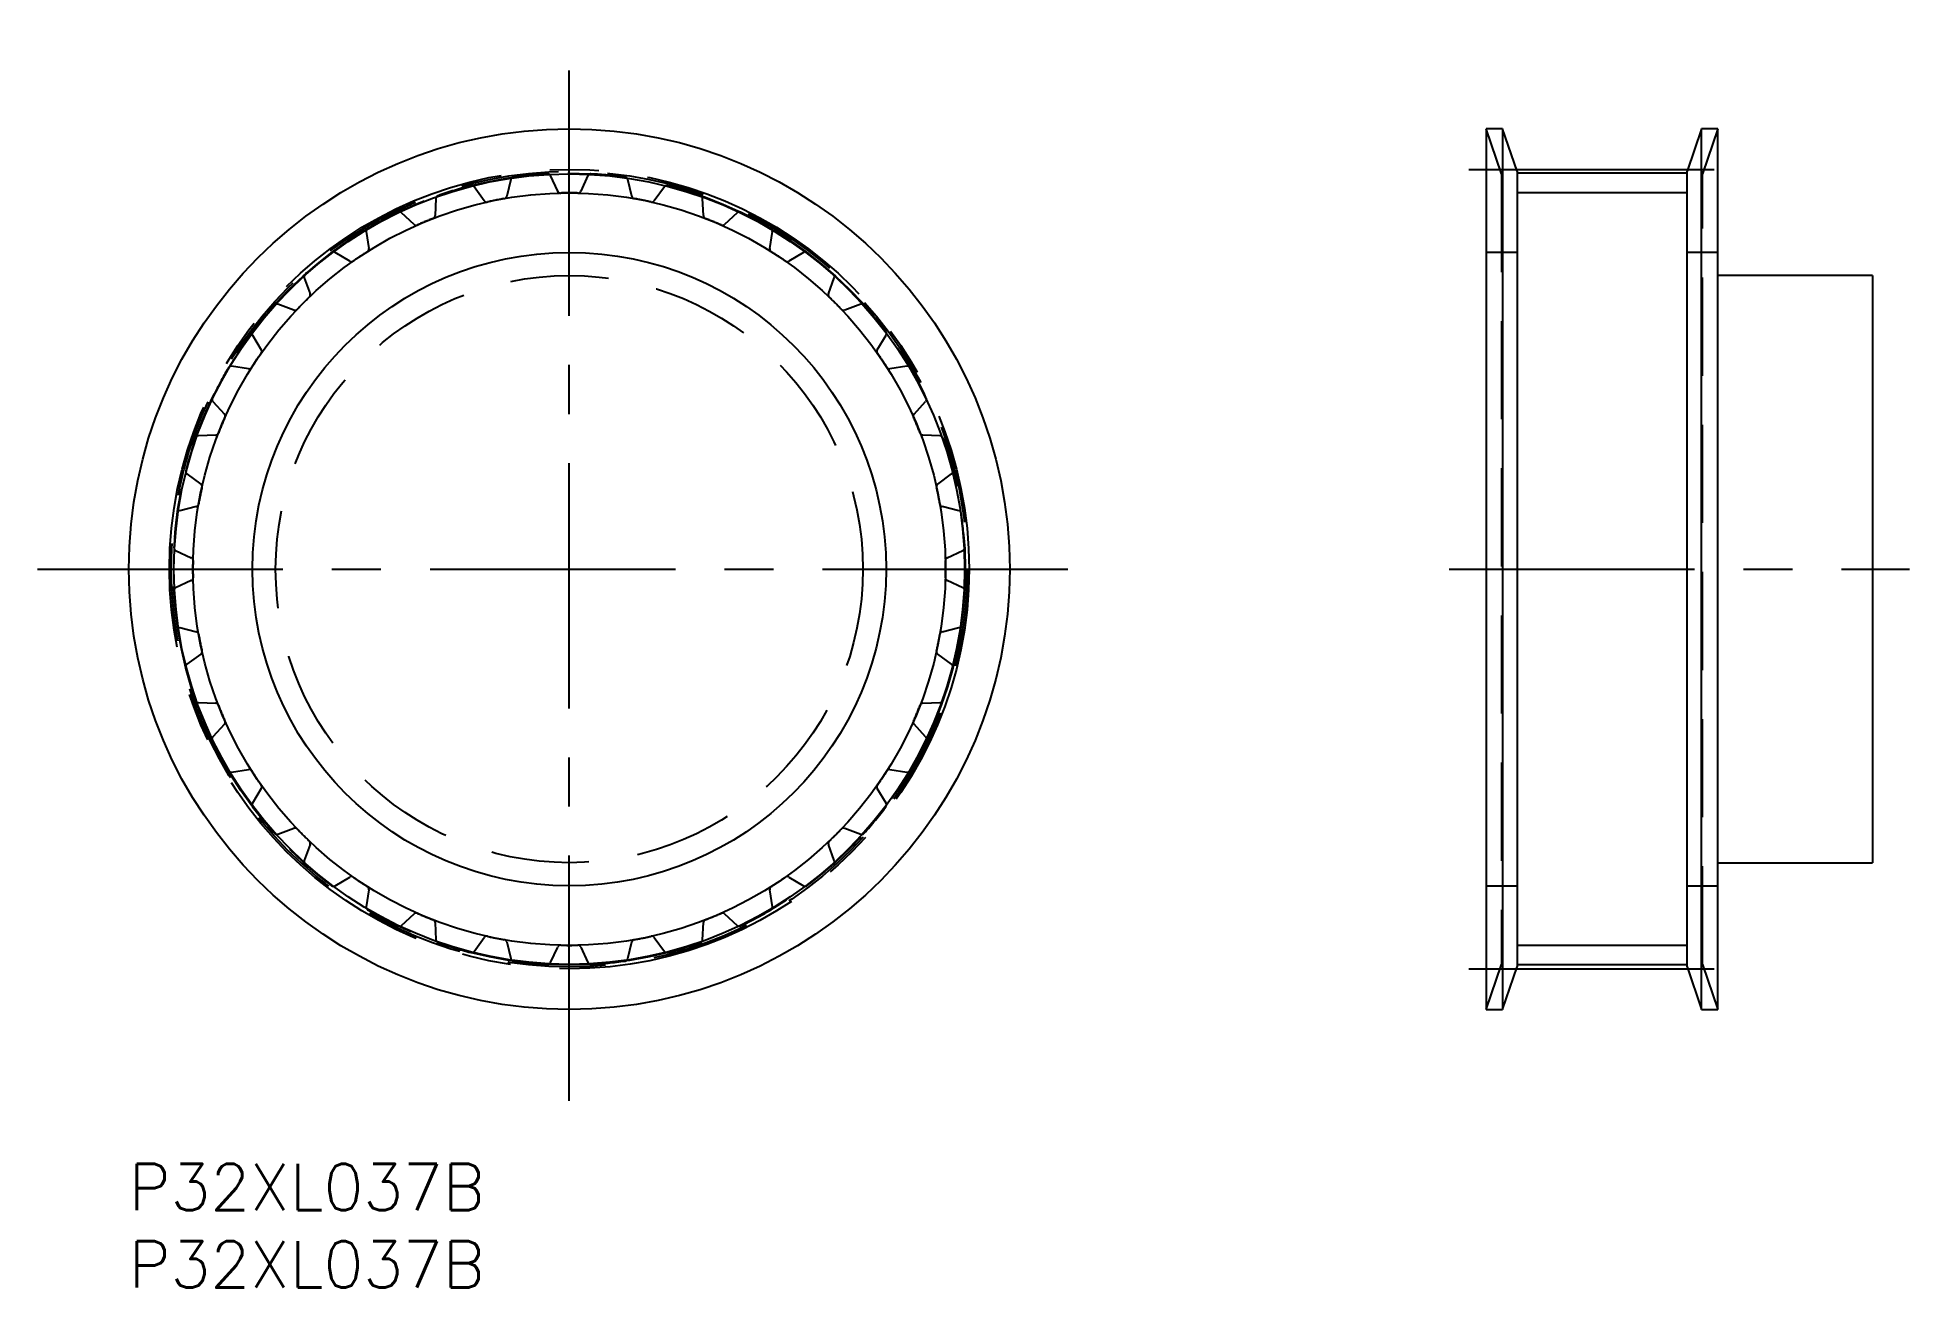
# Model space of a CAD drawing. Extents: x -6 to 115, y -8 to 73.
import ezdxf

# ---------------------------------------------------------------- set-up
doc = ezdxf.new("R2010")
doc.units = 0
doc.header["$LTSCALE"] = 0.5
for name, pattern in [('CENTER', [50.8, 31.75, -6.35, 6.35, -6.35]), ('DASHED', [19.05, 12.7, -6.35]), ('PHANTOM', [63.5, 31.75, -6.35, 6.35, -6.35, 6.35, -6.35])]:
    doc.linetypes.add(name, pattern=pattern)
for name, color, linetype in [('MSM_CENTER', 1, 'CENTER'), ('MSM_CONTINUOUS', 7, 'CONTINUOUS'), ('MSM_DASHED', 4, 'DASHED'), ('MSM_IMAGINARY', 6, 'PHANTOM'), ('MSM_NARROW', 5, 'CONTINUOUS'), ('MSM_PART_NUMBER', 7, 'CONTINUOUS')]:
    doc.layers.add(name, color=color, linetype=linetype)
doc.styles.get("Standard").update_dxf_attribs({"font": 'txt.shx', "height": 3, "bigfont": 'bigfont.shx'})

msp = doc.modelspace()

# ---------------------------------------------------------------- linework, layer by layer
at = {"layer": 'MSM_CENTER'}
for p, q in [((28.5, 4.09), (28.5, 72.91)), ((86.7, 64.37), (103.95, 64.37)), ((-5.91, 38.5), (62.91, 38.5)), ((85.43, 38.5), (115.23, 38.5)), ((86.7, 12.63), (103.95, 12.63))]:
    msp.add_line(p, q, dxfattribs=at)
msp.add_circle((28.5, 38.5), 25.87, dxfattribs=at)
at = {"layer": 'MSM_CONTINUOUS'}
for p, q in [((88.88, 67), (87.83, 67)), ((87.83, 67), (87.83, 10)), ((89.83, 64.25), (88.88, 67)), ((88.88, 67), (88.88, 10)), ((101.77, 67), (100.83, 64.25)), ((102.83, 67), (101.77, 67)), ((101.77, 10), (101.77, 67)), ((102.83, 10), (102.83, 67)), ((89.83, 64.25), (89.83, 12.75)), ((100.83, 12.75), (100.83, 64.25)), ((100.83, 64.12), (89.83, 64.12)), ((112.83, 57.5), (102.83, 57.5)), ((112.83, 57.5), (112.83, 19.5)), ((102.83, 19.5), (112.83, 19.5)), ((88.88, 10), (89.83, 12.75)), ((100.83, 12.88), (89.83, 12.88)), ((100.83, 12.75), (101.77, 10)), ((87.83, 10), (88.88, 10)), ((101.77, 10), (102.83, 10))]:
    msp.add_line(p, q, dxfattribs=at)
for radius in [28.5, 25.58, 20.5]:
    msp.add_circle((28.5, 38.5), radius, dxfattribs=at)
at = {"layer": 'MSM_DASHED'}
for p, q in [((88.83, 64.08), (87.83, 67)), ((102.83, 67), (101.83, 64.08)), ((23, 62.34), (22.34, 63.24)), ((24.72, 63.71), (24.45, 62.63)), ((27.76, 62.96), (27.29, 63.97)), ((29.71, 63.97), (29.24, 62.96)), ((32.55, 62.63), (32.28, 63.71)), ((34.66, 63.24), (34, 62.34)), ((88.83, 64.08), (88.83, 12.92)), ((101.83, 12.92), (101.83, 64.08)), ((19.87, 62.49), (19.82, 61.38)), ((37.18, 61.38), (37.13, 62.49)), ((18.46, 60.81), (17.64, 61.56)), ((39.36, 61.56), (38.54, 60.81)), ((15.36, 60.35), (15.53, 59.25)), ((41.47, 59.25), (41.64, 60.35)), ((14.3, 58.43), (13.35, 59)), ((43.65, 59), (42.7, 58.43)), ((89.83, 59), (87.83, 59)), ((102.83, 59), (100.83, 59)), ((11.35, 57.36), (11.73, 56.32)), ((45.27, 56.32), (45.65, 57.36)), ((10.68, 55.27), (9.64, 55.65)), ((47.36, 55.65), (46.32, 55.27)), ((8, 53.65), (8.57, 52.7)), ((48.43, 52.7), (49, 53.65)), ((7.75, 51.47), (6.65, 51.64)), ((50.35, 51.64), (49.25, 51.47)), ((5.44, 49.36), (6.19, 48.54)), ((50.81, 48.54), (51.56, 49.36)), ((5.62, 47.18), (4.51, 47.13)), ((52.49, 47.13), (51.38, 47.18)), ((3.76, 44.66), (4.66, 44)), ((52.34, 44), (53.24, 44.66)), ((4.37, 42.55), (3.29, 42.28)), ((53.71, 42.28), (52.63, 42.55)), ((3.03, 39.71), (4.04, 39.24)), ((52.96, 39.24), (53.97, 39.71)), ((4.04, 37.76), (3.03, 37.29)), ((53.97, 37.29), (52.96, 37.76)), ((3.29, 34.72), (4.37, 34.45)), ((52.63, 34.45), (53.71, 34.72)), ((4.66, 33), (3.76, 32.34)), ((53.24, 32.34), (52.34, 33)), ((4.51, 29.87), (5.62, 29.82)), ((51.38, 29.82), (52.49, 29.87)), ((6.19, 28.46), (5.44, 27.64)), ((51.56, 27.64), (50.81, 28.46)), ((6.65, 25.36), (7.75, 25.53)), ((49.25, 25.53), (50.35, 25.36)), ((8.57, 24.3), (8, 23.35)), ((49, 23.35), (48.43, 24.3)), ((9.64, 21.35), (10.68, 21.73)), ((11.73, 20.68), (11.35, 19.64)), ((45.65, 19.64), (45.27, 20.68)), ((46.32, 21.73), (47.36, 21.35)), ((13.35, 18), (14.3, 18.57)), ((42.7, 18.57), (43.65, 18)), ((15.53, 17.75), (15.36, 16.65)), ((41.64, 16.65), (41.47, 17.75)), ((87.83, 18), (89.83, 18)), ((100.83, 18), (102.83, 18)), ((17.64, 15.44), (18.46, 16.19)), ((38.54, 16.19), (39.36, 15.44)), ((19.82, 15.62), (19.87, 14.51)), ((22.34, 13.76), (23, 14.66)), ((34, 14.66), (34.66, 13.76)), ((37.13, 14.51), (37.18, 15.62)), ((24.45, 14.37), (24.72, 13.29)), ((27.29, 13.03), (27.76, 14.04)), ((29.24, 14.04), (29.71, 13.03)), ((32.28, 13.29), (32.55, 14.37)), ((87.83, 10), (88.83, 12.92)), ((101.83, 12.92), (102.83, 10))]:
    msp.add_line(p, q, dxfattribs=at)
for radius in [25.75, 19]:
    msp.add_circle((28.5, 38.5), radius, dxfattribs=at)
for centre, radius, start, end in [((28.5, 38.5), 25.62, 104.3876, 109.3624), ((22.18, 63.12), 0.2, 36.25, 104.3876), ((24.91, 63.67), 0.2, 98.1124, 166.25), ((28.5, 38.5), 25.62, 93.1376, 98.1124), ((27.11, 63.88), 0.2, 25, 93.1376), ((29.89, 63.88), 0.2, 86.8624, 155), ((28.5, 38.5), 25.62, 81.8876, 86.8624), ((32.09, 63.67), 0.2, 13.75, 81.8876), ((34.82, 63.12), 0.2, 75.6124, 143.75), ((28.5, 38.5), 25.62, 70.6376, 75.6124), ((20.07, 62.48), 0.2, 109.3624, 177.5), ((23.16, 62.46), 0.2, 216.25, 282.555), ((28.5, 38.5), 24.35, 99.945, 102.555), ((24.26, 62.68), 0.2, 279.9449, 346.25), ((27.94, 63.04), 0.2, 205, 271.305), ((28.5, 38.5), 24.35, 88.695, 91.305), ((29.06, 63.04), 0.2, 268.695, 335), ((32.74, 62.68), 0.2, 193.75, 260.055), ((28.5, 38.5), 24.35, 77.445, 80.055), ((33.84, 62.46), 0.2, 257.445, 323.75), ((36.93, 62.48), 0.2, 2.5, 70.6376), ((28.5, 38.5), 25.62, 115.6376, 120.6124), ((17.5, 61.42), 0.2, 47.5, 115.6376), ((18.59, 60.96), 0.2, 227.5, 293.805), ((28.5, 38.5), 24.35, 111.195, 113.805), ((19.62, 61.39), 0.2, 291.195, 357.5), ((37.38, 61.39), 0.2, 182.5, 248.805), ((28.5, 38.5), 24.35, 66.195, 68.805), ((38.41, 60.96), 0.2, 246.195, 312.5), ((39.5, 61.42), 0.2, 64.3624, 132.5), ((28.5, 38.5), 25.62, 59.3876, 64.3624), ((15.56, 60.38), 0.2, 120.6124, 188.75), ((41.44, 60.38), 0.2, 351.25, 59.3876), ((28.5, 38.5), 25.62, 126.8876, 131.8624), ((13.24, 58.83), 0.2, 58.75, 126.8876), ((14.4, 58.6), 0.2, 238.75, 305.055), ((28.5, 38.5), 24.35, 122.445, 125.055), ((15.33, 59.22), 0.2, 302.4449, 8.75), ((41.67, 59.22), 0.2, 171.25, 237.555), ((28.5, 38.5), 24.35, 54.945, 57.555), ((42.6, 58.6), 0.2, 234.945, 301.25), ((43.76, 58.83), 0.2, 53.1124, 121.25), ((28.5, 38.5), 25.62, 48.1376, 53.1124), ((11.54, 57.43), 0.2, 131.8624, 200), ((45.46, 57.43), 0.2, 340, 48.1376), ((28.5, 38.5), 24.35, 133.695, 136.305), ((11.54, 56.25), 0.2, 313.6949, 20), ((45.46, 56.25), 0.2, 160, 226.305), ((28.5, 38.5), 24.35, 43.695, 46.305), ((28.5, 38.5), 25.62, 138.1376, 143.1124), ((9.57, 55.46), 0.2, 70, 138.1376), ((10.75, 55.46), 0.2, 250, 316.305), ((46.25, 55.46), 0.2, 223.695, 290), ((47.43, 55.46), 0.2, 41.8624, 110), ((28.5, 38.5), 25.62, 36.8876, 41.8624), ((8.17, 53.76), 0.2, 143.1124, 211.25), ((48.83, 53.76), 0.2, 328.75, 36.8876), ((28.5, 38.5), 24.35, 144.945, 147.555), ((8.4, 52.6), 0.2, 324.945, 31.25), ((48.6, 52.6), 0.2, 148.75, 215.055), ((28.5, 38.5), 24.35, 32.445, 35.055), ((28.5, 38.5), 25.62, 149.3876, 154.3624), ((6.62, 51.44), 0.2, 81.25, 149.3876), ((7.78, 51.67), 0.2, 261.25, 327.555), ((49.22, 51.67), 0.2, 212.445, 278.75), ((50.38, 51.44), 0.2, 30.6124, 98.75), ((28.5, 38.5), 25.62, 25.6376, 30.6124), ((5.58, 49.5), 0.2, 154.3624, 222.5), ((6.04, 48.41), 0.2, 336.195, 42.5), ((50.96, 48.41), 0.2, 137.5, 203.805), ((51.42, 49.5), 0.2, 317.5, 25.6376), ((5.61, 47.38), 0.2, 272.5, 338.805), ((28.5, 38.5), 24.35, 156.195, 158.805), ((28.5, 38.5), 24.35, 21.195, 23.805), ((51.39, 47.38), 0.2, 201.195, 267.5), ((28.5, 38.5), 25.62, 160.6376, 165.6124), ((4.52, 46.93), 0.2, 92.5, 160.6376), ((52.48, 46.93), 0.2, 19.3624, 87.5), ((28.5, 38.5), 25.62, 14.3876, 19.3624), ((3.88, 44.82), 0.2, 165.6124, 233.75), ((53.12, 44.82), 0.2, 306.25, 14.3876), ((28.5, 38.5), 24.35, 167.445, 170.055), ((4.54, 43.84), 0.2, 347.445, 53.75), ((52.46, 43.84), 0.2, 126.25, 192.555), ((28.5, 38.5), 24.35, 9.945, 12.555), ((4.32, 42.74), 0.2, 283.75, 350.055), ((52.68, 42.74), 0.2, 189.9449, 256.25), ((28.5, 38.5), 25.62, 171.8876, 176.8624), ((3.33, 42.09), 0.2, 103.75, 171.8876), ((53.67, 42.09), 0.2, 8.1124, 76.25), ((28.5, 38.5), 25.62, 3.1376, 8.1124), ((3.12, 39.89), 0.2, 176.8624, 245), ((3.96, 39.06), 0.2, 358.695, 65), ((28.5, 38.5), 24.35, 178.695, 181.305), ((53.04, 39.06), 0.2, 115, 181.305), ((28.5, 38.5), 24.35, 358.695, 1.305), ((53.88, 39.89), 0.2, 295, 3.1376), ((3.96, 37.94), 0.2, 295, 1.305), ((53.04, 37.94), 0.2, 178.6949, 245), ((3.12, 37.11), 0.2, 115, 183.1376), ((28.5, 38.5), 25.62, 183.1376, 188.1124), ((28.5, 38.5), 25.62, 351.8876, 356.8624), ((53.88, 37.11), 0.2, 356.8624, 65), ((3.33, 34.91), 0.2, 188.1124, 256.25), ((4.32, 34.26), 0.2, 9.945, 76.25), ((28.5, 38.5), 24.35, 189.945, 192.555), ((28.5, 38.5), 24.35, 347.445, 350.055), ((52.68, 34.26), 0.2, 103.75, 170.055), ((53.67, 34.91), 0.2, 283.75, 351.8876), ((4.54, 33.16), 0.2, 306.25, 12.555), ((52.46, 33.16), 0.2, 167.4449, 233.75), ((3.88, 32.18), 0.2, 126.25, 194.3876), ((28.5, 38.5), 25.62, 194.3876, 199.3624), ((28.5, 38.5), 25.62, 340.6376, 345.6124), ((53.12, 32.18), 0.2, 345.6124, 53.75), ((4.52, 30.07), 0.2, 199.3624, 267.5), ((5.61, 29.62), 0.2, 21.195, 87.5), ((28.5, 38.5), 24.35, 201.195, 203.805), ((28.5, 38.5), 24.35, 336.195, 338.805), ((51.39, 29.62), 0.2, 92.5, 158.805), ((52.48, 30.07), 0.2, 272.5, 340.6376), ((6.04, 28.59), 0.2, 317.5, 23.805), ((50.96, 28.59), 0.2, 156.1949, 222.5), ((5.58, 27.5), 0.2, 137.5, 205.6376), ((28.5, 38.5), 25.62, 205.6376, 210.6124), ((28.5, 38.5), 25.62, 329.3876, 334.3624), ((51.42, 27.5), 0.2, 334.3624, 42.5), ((6.62, 25.56), 0.2, 210.6124, 278.75), ((7.78, 25.33), 0.2, 32.445, 98.75), ((49.22, 25.33), 0.2, 81.25, 147.555), ((50.38, 25.56), 0.2, 261.25, 329.3876), ((28.5, 38.5), 24.35, 212.445, 215.055), ((8.4, 24.4), 0.2, 328.75, 35.055), ((48.6, 24.4), 0.2, 144.9449, 211.25), ((28.5, 38.5), 24.35, 324.945, 327.555), ((8.17, 23.24), 0.2, 148.75, 216.8876), ((28.5, 38.5), 25.62, 216.8876, 221.8624), ((28.5, 38.5), 25.62, 318.1376, 323.1124), ((48.83, 23.24), 0.2, 323.1124, 31.25), ((9.57, 21.54), 0.2, 221.8624, 290), ((10.75, 21.54), 0.2, 43.695, 110), ((28.5, 38.5), 24.35, 223.695, 226.305), ((11.54, 20.75), 0.2, 340, 46.305), ((45.46, 20.75), 0.2, 133.6949, 200), ((28.5, 38.5), 24.35, 313.695, 316.305), ((46.25, 21.54), 0.2, 70, 136.305), ((47.43, 21.54), 0.2, 250, 318.1376), ((11.54, 19.57), 0.2, 160, 228.1376), ((28.5, 38.5), 25.62, 228.1376, 233.1124), ((28.5, 38.5), 25.62, 306.8876, 311.8624), ((45.46, 19.57), 0.2, 311.8624, 20), ((14.4, 18.4), 0.2, 54.945, 121.25), ((28.5, 38.5), 24.35, 234.945, 237.555), ((28.5, 38.5), 24.35, 302.445, 305.055), ((42.6, 18.4), 0.2, 58.75, 125.055), ((13.24, 18.17), 0.2, 233.1124, 301.25), ((15.33, 17.78), 0.2, 351.25, 57.555), ((41.67, 17.78), 0.2, 122.4449, 188.75), ((43.76, 18.17), 0.2, 238.75, 306.8876), ((15.56, 16.62), 0.2, 171.25, 239.3876), ((28.5, 38.5), 25.62, 239.3876, 244.3624), ((18.59, 16.04), 0.2, 66.195, 132.5), ((28.5, 38.5), 24.35, 246.195, 248.805), ((19.62, 15.61), 0.2, 2.5, 68.805), ((37.38, 15.61), 0.2, 111.1949, 177.5), ((28.5, 38.5), 24.35, 291.195, 293.805), ((38.41, 16.04), 0.2, 47.5, 113.805), ((28.5, 38.5), 25.62, 295.6376, 300.6124), ((41.44, 16.62), 0.2, 300.6124, 8.75), ((17.5, 15.58), 0.2, 244.3624, 312.5), ((23.16, 14.54), 0.2, 77.4449, 143.75), ((28.5, 38.5), 24.35, 257.445, 260.055), ((28.5, 38.5), 24.35, 279.945, 282.555), ((33.84, 14.54), 0.2, 36.25, 102.555), ((39.5, 15.58), 0.2, 227.5, 295.6376), ((20.07, 14.52), 0.2, 182.5, 250.6376), ((28.5, 38.5), 25.62, 250.6376, 255.6124), ((22.18, 13.88), 0.2, 255.6124, 323.75), ((24.26, 14.32), 0.2, 13.75, 80.055), ((27.94, 13.96), 0.2, 88.6949, 155), ((28.5, 38.5), 24.35, 268.695, 271.305), ((29.06, 13.96), 0.2, 25, 91.305), ((32.74, 14.32), 0.2, 99.9449, 166.25), ((34.82, 13.88), 0.2, 216.25, 284.3876), ((28.5, 38.5), 25.62, 284.3876, 289.3624), ((36.93, 14.52), 0.2, 289.3624, 357.5), ((24.91, 13.33), 0.2, 193.75, 261.8876), ((28.5, 38.5), 25.62, 261.8876, 266.8624), ((27.11, 13.12), 0.2, 266.8624, 335), ((29.89, 13.12), 0.2, 205, 273.1376), ((28.5, 38.5), 25.62, 273.1376, 278.1124), ((32.09, 13.33), 0.2, 278.1124, 346.25)]:
    msp.add_arc(centre, radius, start, end, dxfattribs=at)
at = {"layer": 'MSM_IMAGINARY'}
msp.add_circle((28.5, 38.5), 25.62, dxfattribs=at)
at = {"layer": 'MSM_NARROW'}
for p, q in [((27.81, 62.84), (27.76, 62.96)), ((29.19, 62.84), (29.24, 62.96)), ((100.83, 62.85), (89.83, 62.85)), ((100.83, 14.15), (89.83, 14.15))]:
    msp.add_line(p, q, dxfattribs=at)
msp.add_circle((28.5, 38.5), 24.35, dxfattribs=at)

# ---------------------------------------------------------------- texts
at = {"layer": 'MSM_PART_NUMBER'}
for p in [(0, -3), (0, -8)]:
    msp.add_text('P32XL037B', height=3, dxfattribs=at).set_placement(p)

doc.saveas('drawing.dxf')
